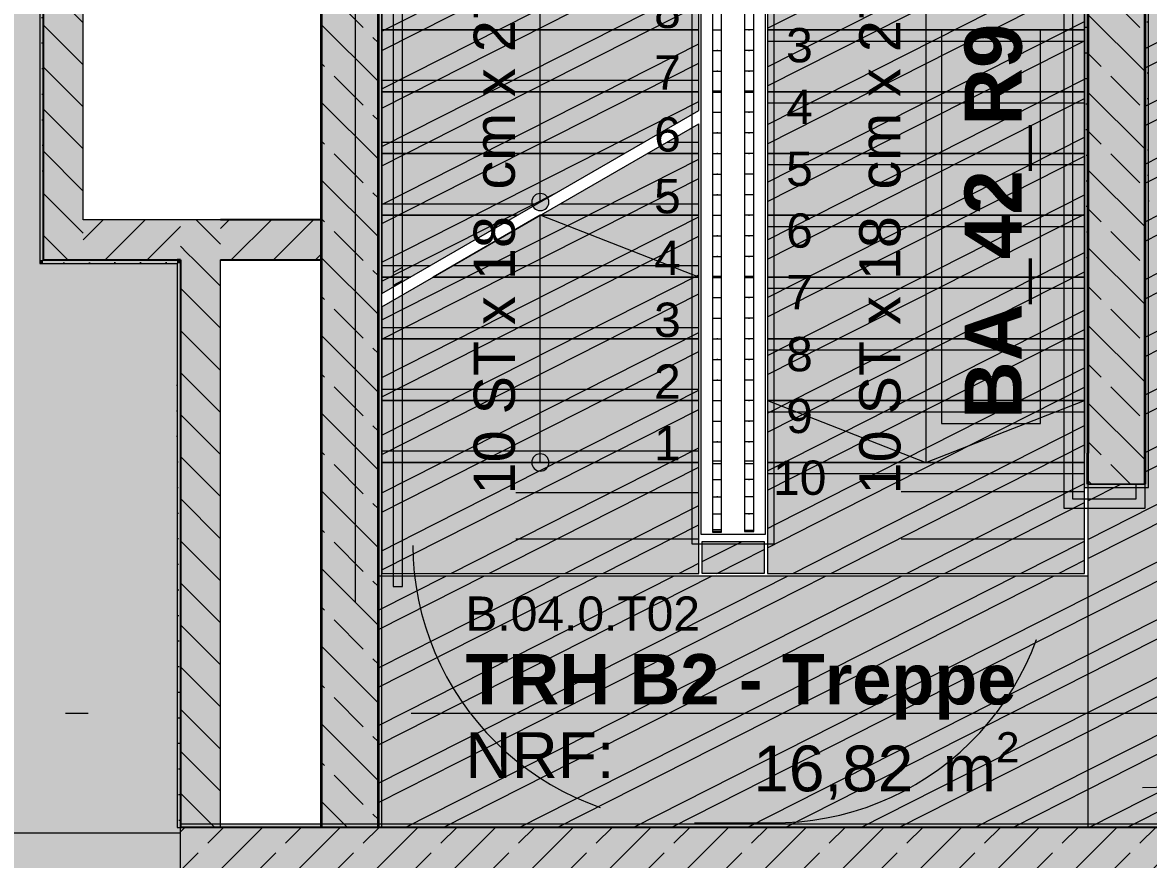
# Model space of a CAD drawing. Header units: metres. Extents: x 101 to 346, y 66 to 213.
# Drawn here: x 147.5 to 152.42, y 84.987 to 88.644 of the extents above; entities that cross this region are included whole.
import ezdxf

# ---------------------------------------------------------------- set-up
doc = ezdxf.new("R2010")
doc.units = ezdxf.units.M
doc.header["$MEASUREMENT"] = 0
for name, pattern in [('Strichlinie', [0.004, 0.003, -0.001]), ('Strichlinie-über-Schnitt', [0.0023, 0.0008, -0.0015]), ('Strichlinie_ eng', [0.0023, 0.0015, -0.0008]), ('Strichpunktlinie', [0.006703, 0.003528, -0.001764, 0, -0.001411]), ('Wipeout_Contour', [1, 0, -1])]:
    doc.linetypes.add(name, pattern=pattern)
for name, color, linetype in [('00  Raster', 7, 'Continuous'), ('10  Fassade', 7, 'Continuous'), ('10  Fassade_Deckschraffur', 7, 'Continuous'), ('10  Treppen + Rampen', 7, 'Continuous'), ('10  Treppen + Rampen_Deckschraffur', 7, 'Continuous'), ('10  Wand Massiv', 7, 'Continuous'), ('10  Wand Massiv_Deckschraffur', 7, 'Continuous'), ('10  Wand Massiv_Fenster', 7, 'Continuous'), ('10  Wand Massiv_Schnittschraffur', 7, 'Continuous'), ('20  Absturzsicherung', 7, 'Continuous'), ('20  Boden Aufbauten', 7, 'Continuous'), ('20  Boden Aufbauten_Deckschraffur', 7, 'Continuous'), ('40  Text Bodenübersichten', 7, 'Continuous'), ('50  NUF - Raumstempel', 7, 'Continuous'), ('Neubau_10  Treppen + Rampen', 7, 'Continuous'), ('Neubau_20  Boden Aufbauten', 7, 'Continuous'), ('Neubau_20  Boden Aufbauten_Deckschraffur', 7, 'Continuous'), ('Neubau_40  Text Bodenübersichten', 7, 'Continuous')]:
    doc.layers.add(name, color=color, linetype=linetype)
doc.styles.add('ERSTELLTER_STIL_1', font='')
doc.styles.add('ERSTELLTER_STIL_2', font='arial.ttf')
doc.styles.get('ERSTELLTER_STIL_1').set_extended_font_data('Arial')
pattern_1 = [(26.86749, (13.479, 22.35165), (-0.10168394, 0.20071217), []), (26.86749, (13.4451, 22.41855), (-0.10168394, 0.20071217), [])]
pattern_2 = [(26.86749, (13.479, 22.351647), (-0.022596431, 0.044602705), [0, -0.05])]
pattern_3 = [(315, (13.479, 22.35165), (0.09192388, 0.09192388), [])]
pattern_4 = [(315, (13.479, 22.35165), (0.09192388, 0.09192388), [])]

msp = doc.modelspace()

# ---------------------------------------------------------------- hatches: boundary and pattern name
at = {"layer": '10  Treppen + Rampen', "linetype": 'Continuous', "lineweight": 0, "true_color": 0xffffff}
for points in [[(149.8004, 87.8596, 1), (149.7254, 87.8596, 1)], [(149.8004, 86.7219, 1), (149.7254, 86.7219, 1)]]:
    msp.add_hatch(color=7, dxfattribs=at).paths.add_polyline_path(points)
at = {"layer": '10  Treppen + Rampen_Deckschraffur', "linetype": 'Continuous', "lineweight": 18, "true_color": 0xffaaaa}
for points in [[(150.4554, 89.4219), (149.0704, 89.4219), (149.0704, 87.4598), (150.4554, 88.2594)], [(150.7554, 89.4219), (150.7554, 86.4519), (152.1404, 86.4519), (152.1404, 89.4219)], [(149.0704, 86.4519), (150.4554, 86.4519), (150.4554, 88.2017), (149.0704, 87.4021)], [(149.0704, 86.4519), (149.0704, 86.2369), (150.4554, 86.2369), (150.4554, 86.4519)], [(150.7554, 86.4519), (150.7554, 86.2369), (152.1404, 86.2369), (152.1404, 86.4519)]]:
    msp.add_hatch(color=21, dxfattribs=at).paths.add_polyline_path(points)
at = {"layer": '10  Treppen + Rampen_Deckschraffur', "linetype": 'Continuous', "lineweight": 18}
h = msp.add_hatch(dxfattribs=at)
h.set_pattern_fill('Stahl_0008', color=8, style=0, pattern_type=2)
h.set_pattern_definition(pattern_1)
h.paths.add_polyline_path([(150.4554, 89.4219), (149.0704, 89.4219), (149.0704, 87.4598), (150.4554, 88.2594)])
h = msp.add_hatch(dxfattribs=at)
h.set_pattern_fill('Stahl_0008', color=8, style=0, pattern_type=2)
h.set_pattern_definition(pattern_1)
h.paths.add_polyline_path([(150.7554, 89.4219), (150.7554, 86.4519), (152.1404, 86.4519), (152.1404, 89.4219)])
h = msp.add_hatch(dxfattribs=at)
h.set_pattern_fill('Stahl_0008', color=8, style=0, pattern_type=2)
h.set_pattern_definition(pattern_1)
h.paths.add_polyline_path([(149.0704, 86.4519), (150.4554, 86.4519), (150.4554, 88.2017), (149.0704, 87.4021)])
h = msp.add_hatch(dxfattribs=at)
h.set_pattern_fill('Stahl_0008', color=8, style=0, pattern_type=2)
h.set_pattern_definition(pattern_1)
h.paths.add_polyline_path([(149.0704, 86.4519), (149.0704, 86.2369), (150.4554, 86.2369), (150.4554, 86.4519)])
h = msp.add_hatch(dxfattribs=at)
h.set_pattern_fill('Stahl_0008', color=8, style=0, pattern_type=2)
h.set_pattern_definition(pattern_1)
h.paths.add_polyline_path([(150.7554, 86.4519), (150.7554, 86.2369), (152.1404, 86.2369), (152.1404, 86.4519)])
at = {"layer": '10  Wand Massiv_Schnittschraffur', "linetype": 'Continuous', "lineweight": 0, "true_color": 0xffffff}
for points in [[(147.5754, 90.8769), (147.5754, 87.6069), (147.5904, 87.6069), (147.5904, 90.8769)], [(147.7654, 87.7819), (147.7654, 90.7019), (147.5904, 90.7019), (147.5904, 87.7819)], [(148.8054, 90.6269), (148.8054, 85.1269), (149.0554, 85.1269), (149.0554, 90.6269)], [(149.0554, 90.6119), (149.0554, 85.1269), (149.0704, 85.1269), (149.0704, 90.6119)], [(152.1404, 90.6119), (152.1404, 86.7619), (152.1554, 86.7619), (152.1554, 90.6119)], [(152.4054, 90.6119), (152.1554, 90.6119), (152.1554, 86.6268), (152.4054, 86.6268)], [(152.4204, 90.6119), (152.4054, 90.6119), (152.4054, 86.7619), (152.4204, 86.7619)], [(147.5904, 87.6069), (147.7654, 87.6069), (147.7654, 87.7819)], [(147.5904, 87.7819), (147.5904, 87.6069), (147.7654, 87.7819)], [(147.7654, 87.7819), (147.7654, 87.6069), (148.1904, 87.6069), (148.1904, 87.7819)], [(148.1904, 87.7819), (148.1904, 87.6069), (148.3654, 87.7819)], [(148.1904, 87.6069), (148.3654, 87.6069), (148.3654, 87.7819)], [(148.8054, 87.7819), (148.3654, 87.7819), (148.3654, 87.6069), (148.8054, 87.6069)], [(147.5904, 87.6069), (147.5754, 87.5919), (147.5904, 87.5919)], [(147.5904, 87.6069), (147.5754, 87.6069), (147.5754, 87.5919)], [(148.1754, 87.6069), (147.5904, 87.6069), (147.5904, 87.5919), (148.1754, 87.5919)], [(148.1754, 87.6069), (148.1754, 87.5919), (148.1904, 87.6069)], [(148.1754, 87.5919), (148.1904, 87.5919), (148.1904, 87.6069)], [(148.1754, 87.5919), (148.1754, 85.1269), (148.1904, 85.1269), (148.1904, 87.5919)], [(148.1904, 87.6069), (148.1904, 85.1269), (148.3654, 85.1269), (148.3654, 87.6069)], [(152.1554, 86.7619), (152.1404, 86.7619), (152.1404, 86.6268), (152.1554, 86.6268)], [(152.4204, 86.7619), (152.4054, 86.7619), (152.4054, 86.6268), (152.4204, 86.6268)], [(152.4204, 86.6268), (152.1404, 86.6268), (152.1404, 86.6119), (152.4204, 86.6119)], [(153.5011, 85.1419), (148.1904, 85.1419), (148.1904, 85.1269), (153.5011, 85.1269)]]:
    msp.add_hatch(color=7, dxfattribs=at).paths.add_polyline_path(points)
at = {"layer": '10  Wand Massiv_Schnittschraffur', "linetype": 'Continuous', "lineweight": 13, "true_color": 0x000100}
h = msp.add_hatch(dxfattribs=at)
h.set_pattern_fill('Gips_0008', color=98, style=0, pattern_type=2)
h.set_pattern_definition(pattern_2)
h.paths.add_polyline_path([(147.5754, 90.8769), (147.5754, 87.6069), (147.5904, 87.6069), (147.5904, 90.8769)])
h = msp.add_hatch(dxfattribs=at)
h.set_pattern_fill('MW_Kalksandstein_0008', color=98, style=0, pattern_type=2)
h.set_pattern_definition(pattern_4)
h.paths.add_polyline_path([(147.7654, 87.7819), (147.7654, 90.7019), (147.5904, 90.7019), (147.5904, 87.7819)])
h = msp.add_hatch(dxfattribs=at)
h.set_pattern_fill('Beton__Stahlbeton_0008', color=98, style=0, pattern_type=2)
h.set_pattern_definition([(135, (13.479, 22.35165), (0.16970563, 0.16970563), []), (135, (13.39415, 22.2668), (0.16970563, 0.16970563), [0.18, -0.06])])
h.paths.add_polyline_path([(148.8054, 90.6269), (148.8054, 85.1269), (149.0554, 85.1269), (149.0554, 90.6269)])
h = msp.add_hatch(dxfattribs=at)
h.set_pattern_fill('Gips_0008', color=98, style=0, pattern_type=2)
h.set_pattern_definition(pattern_2)
h.paths.add_polyline_path([(149.0554, 90.6119), (149.0554, 85.1269), (149.0704, 85.1269), (149.0704, 90.6119)])
h = msp.add_hatch(dxfattribs=at)
h.set_pattern_fill('Gips_0008', color=98, style=0, pattern_type=2)
h.set_pattern_definition(pattern_2)
h.paths.add_polyline_path([(152.1404, 90.6119), (152.1404, 86.7619), (152.1554, 86.7619), (152.1554, 90.6119)])
h = msp.add_hatch(dxfattribs=at)
h.set_pattern_fill('Beton__Stahlbeton_0008', color=98, style=0, pattern_type=2)
h.set_pattern_definition([(135, (13.479, 22.35165), (0.16970563, 0.16970563), []), (135, (13.39415, 22.2668), (0.16970563, 0.16970563), [0.18, -0.06])])
h.paths.add_polyline_path([(152.4054, 90.6119), (152.1554, 90.6119), (152.1554, 86.6268), (152.4054, 86.6268)])
h = msp.add_hatch(dxfattribs=at)
h.set_pattern_fill('Gips_0008', color=98, style=0, pattern_type=2)
h.set_pattern_definition(pattern_2)
h.paths.add_polyline_path([(152.4204, 90.6119), (152.4054, 90.6119), (152.4054, 86.7619), (152.4204, 86.7619)])
h = msp.add_hatch(dxfattribs=at)
h.set_pattern_fill('MW_Kalksandstein_0008', color=98, style=0, pattern_type=2)
h.set_pattern_definition(pattern_4)
h.paths.add_polyline_path([(147.5904, 87.6069), (147.7654, 87.6069), (147.7654, 87.7819)])
h = msp.add_hatch(dxfattribs=at)
h.set_pattern_fill('MW_Kalksandstein_0008', color=98, style=0, pattern_type=2)
h.set_pattern_definition(pattern_4)
h.paths.add_polyline_path([(147.5904, 87.7819), (147.5904, 87.6069), (147.7654, 87.7819)])
h = msp.add_hatch(dxfattribs=at)
h.set_pattern_fill('MW_Kalksandstein_0008', color=98, style=0, pattern_type=2)
h.set_pattern_definition([(45, (13.479, 22.35165), (-0.09192388, 0.09192388), [])])
h.paths.add_polyline_path([(147.7654, 87.7819), (147.7654, 87.6069), (148.1904, 87.6069), (148.1904, 87.7819)])
h = msp.add_hatch(dxfattribs=at)
h.set_pattern_fill('MW_Kalksandstein_0008', color=98, style=0, pattern_type=2)
h.set_pattern_definition(pattern_3)
h.paths.add_polyline_path([(148.1904, 87.7819), (148.1904, 87.6069), (148.3654, 87.7819)])
h = msp.add_hatch(dxfattribs=at)
h.set_pattern_fill('MW_Kalksandstein_0008', color=98, style=0, pattern_type=2)
h.set_pattern_definition(pattern_3)
h.paths.add_polyline_path([(148.1904, 87.6069), (148.3654, 87.6069), (148.3654, 87.7819)])
h = msp.add_hatch(dxfattribs=at)
h.set_pattern_fill('MW_Kalksandstein_0008', color=98, style=0, pattern_type=2)
h.set_pattern_definition([(45, (13.479, 22.35165), (-0.09192388, 0.09192388), [])])
h.paths.add_polyline_path([(148.8054, 87.7819), (148.3654, 87.7819), (148.3654, 87.6069), (148.8054, 87.6069)])
h = msp.add_hatch(dxfattribs=at)
h.set_pattern_fill('Gips_0008', color=98, style=0, pattern_type=2)
h.set_pattern_definition(pattern_2)
h.paths.add_polyline_path([(147.5904, 87.6069), (147.5754, 87.5919), (147.5904, 87.5919)])
h = msp.add_hatch(dxfattribs=at)
h.set_pattern_fill('Gips_0008', color=98, style=0, pattern_type=2)
h.set_pattern_definition(pattern_2)
h.paths.add_polyline_path([(147.5904, 87.6069), (147.5754, 87.6069), (147.5754, 87.5919)])
h = msp.add_hatch(dxfattribs=at)
h.set_pattern_fill('Gips_0008', color=98, style=0, pattern_type=2)
h.set_pattern_definition(pattern_2)
h.paths.add_polyline_path([(148.1754, 87.6069), (147.5904, 87.6069), (147.5904, 87.5919), (148.1754, 87.5919)])
h = msp.add_hatch(dxfattribs=at)
h.set_pattern_fill('Gips_0008', color=98, style=0, pattern_type=2)
h.set_pattern_definition(pattern_2)
h.paths.add_polyline_path([(148.1754, 87.6069), (148.1754, 87.5919), (148.1904, 87.6069)])
h = msp.add_hatch(dxfattribs=at)
h.set_pattern_fill('Gips_0008', color=98, style=0, pattern_type=2)
h.set_pattern_definition(pattern_2)
h.paths.add_polyline_path([(148.1754, 87.5919), (148.1904, 87.5919), (148.1904, 87.6069)])
h = msp.add_hatch(dxfattribs=at)
h.set_pattern_fill('Gips_0008', color=98, style=0, pattern_type=2)
h.set_pattern_definition(pattern_2)
h.paths.add_polyline_path([(148.1754, 87.5919), (148.1754, 85.1269), (148.1904, 85.1269), (148.1904, 87.5919)])
h = msp.add_hatch(dxfattribs=at)
h.set_pattern_fill('MW_Kalksandstein_0008', color=98, style=0, pattern_type=2)
h.set_pattern_definition(pattern_3)
h.paths.add_polyline_path([(148.1904, 87.6069), (148.1904, 85.1269), (148.3654, 85.1269), (148.3654, 87.6069)])
h = msp.add_hatch(dxfattribs=at)
h.set_pattern_fill('Gips_0008', color=98, style=0, pattern_type=2)
h.set_pattern_definition(pattern_2)
h.paths.add_polyline_path([(152.1554, 86.7619), (152.1404, 86.7619), (152.1404, 86.6268), (152.1554, 86.6268)])
h = msp.add_hatch(dxfattribs=at)
h.set_pattern_fill('Gips_0008', color=98, style=0, pattern_type=2)
h.set_pattern_definition(pattern_2)
h.paths.add_polyline_path([(152.4204, 86.7619), (152.4054, 86.7619), (152.4054, 86.6268), (152.4204, 86.6268)])
h = msp.add_hatch(dxfattribs=at)
h.set_pattern_fill('Gips_0008', color=98, style=0, pattern_type=2)
h.set_pattern_definition(pattern_2)
h.paths.add_polyline_path([(152.4204, 86.6268), (152.1404, 86.6268), (152.1404, 86.6119), (152.4204, 86.6119)])
h = msp.add_hatch(dxfattribs=at)
h.set_pattern_fill('Gips_0008', color=98, style=0, pattern_type=2)
h.set_pattern_definition(pattern_2)
h.paths.add_polyline_path([(153.5011, 85.1419), (148.1904, 85.1419), (148.1904, 85.1269), (153.5011, 85.1269)])
at = {"layer": '20  Boden Aufbauten_Deckschraffur', "linetype": 'Continuous', "lineweight": 18, "true_color": 0xfff4ea}
for points in [[(152.6404, 90.6269), (152.4054, 90.6269), (152.4054, 86.6268), (152.1554, 86.6268), (152.1554, 85.1269), (154.3554, 85.1269), (154.3554, 85.2269), (154.6054, 85.2269), (154.6054, 86.7069), (154.3554, 86.7069), (154.3554, 90.6269), (154.1204, 90.6269), (154.1204, 90.8769), (152.6404, 90.8769)], [(150.4704, 86.3769), (150.4704, 86.2369), (150.7404, 86.2369), (150.7404, 86.3769)], [(149.0554, 85.1269), (152.1554, 85.1269), (152.1554, 86.2269), (150.7454, 86.2269), (150.4654, 86.2269), (149.0554, 86.2269)]]:
    msp.add_hatch(color=7, dxfattribs=at).paths.add_polyline_path(points)
at = {"layer": '20  Boden Aufbauten_Deckschraffur', "linetype": 'Continuous', "lineweight": 18}
h = msp.add_hatch(dxfattribs=at)
h.set_pattern_fill('Stahl_0008', color=8, style=0, pattern_type=2)
h.set_pattern_definition(pattern_1)
h.paths.add_polyline_path([(152.6404, 90.6269), (152.4054, 90.6269), (152.4054, 86.6268), (152.1554, 86.6268), (152.1554, 85.1269), (154.3554, 85.1269), (154.3554, 85.2269), (154.6054, 85.2269), (154.6054, 86.7069), (154.3554, 86.7069), (154.3554, 90.6269), (154.1204, 90.6269), (154.1204, 90.8769), (152.6404, 90.8769)])
h = msp.add_hatch(dxfattribs=at)
h.set_pattern_fill('Stahl_0008', color=8, style=0, pattern_type=2)
h.set_pattern_definition(pattern_1)
h.paths.add_polyline_path([(150.4704, 86.3769), (150.4704, 86.2369), (150.7404, 86.2369), (150.7404, 86.3769)])
h = msp.add_hatch(dxfattribs=at)
h.set_pattern_fill('Stahl_0008', color=8, style=0, pattern_type=2)
h.set_pattern_definition(pattern_1)
h.paths.add_polyline_path([(149.0554, 85.1269), (152.1554, 85.1269), (152.1554, 86.2269), (150.7454, 86.2269), (150.4654, 86.2269), (149.0554, 86.2269)])
at = {"layer": 'Neubau_20  Boden Aufbauten_Deckschraffur', "linetype": 'Continuous', "lineweight": 18, "true_color": 0xada092}
msp.add_hatch(color=253, dxfattribs=at).paths.add_polyline_path([(121.9704, 90.8919), (121.9704, 90.7919), (128.1054, 90.7919), (128.1054, 90.7669), (131.3429, 90.7669), (131.3429, 90.7919), (131.4679, 90.7919), (131.4679, 85.4119), (131.4304, 85.4119), (131.4304, 85.1018), (131.4679, 85.1018), (131.5641, 85.1018), (148.1904, 85.1018), (148.1904, 87.6069), (147.5904, 87.6069), (147.5904, 90.8769), (154.2379, 90.8769), (154.2379, 90.8919)])
at = {"layer": 'Neubau_20  Boden Aufbauten_Deckschraffur', "linetype": 'Continuous', "lineweight": 18}
h = msp.add_hatch(dxfattribs=at)
h.set_pattern_fill('Mörtel_0008', color=8, style=0, pattern_type=2)
h.set_pattern_definition([(26.86749, (13.58792, 22.68427), (-0.07117876, 0.14049852), [0, -0.105, 0, -0.1575]), (91.86749, (13.92054, 22.57534), (0.15741635, 0.00513262), [0, -0.077, 0, -0.133])])
h.paths.add_polyline_path([(121.9704, 90.8919), (121.9704, 90.7919), (128.1054, 90.7919), (128.1054, 90.7669), (131.3429, 90.7669), (131.3429, 90.7919), (131.4679, 90.7919), (131.4679, 85.4119), (131.4304, 85.4119), (131.4304, 85.1018), (131.4679, 85.1018), (131.5641, 85.1018), (148.1904, 85.1018), (148.1904, 87.6069), (147.5904, 87.6069), (147.5904, 90.8769), (154.2379, 90.8769), (154.2379, 90.8919)])
at = {"layer": 'Neubau_40  Text Bodenübersichten', "linetype": 'Continuous', "lineweight": 0, "ltscale": 1000, "true_color": 0xffffff}
msp.add_hatch(color=7, dxfattribs=at).paths.add_polyline_path([(151.9489, 86.8919), (151.9489, 88.6119), (151.516, 88.6119), (151.516, 86.8919)])

# ---------------------------------------------------------------- linework, layer by layer
at = {"layer": '00  Raster', "color": 7, "linetype": 'Strichpunktlinie', "lineweight": 13, "ltscale": 1000}
for p, q in [((148.9554, 79.3072), (148.9554, 102.9769)), ((101.5775, 85.6269), (159.1776, 85.6269))]:
    msp.add_line(p, q, dxfattribs=at)
at = {"layer": '10  Treppen + Rampen', "color": 7, "linetype": 'Strichlinie', "lineweight": 13, "ltscale": 1000}
for p, q in [((149.0704, 89.4219), (149.0704, 87.4598)), ((150.4554, 88.2594), (150.4554, 89.4219)), ((150.7554, 89.4219), (150.7554, 86.4519)), ((152.1404, 86.4519), (152.1404, 89.4219)), ((152.1404, 88.5619), (150.7554, 88.5619)), ((149.0704, 88.3919), (150.4554, 88.3919)), ((152.1404, 88.2919), (150.7554, 88.2919)), ((150.4554, 86.4519), (150.4554, 88.2017)), ((149.0704, 88.1219), (150.2171, 88.1219)), ((150.3171, 88.1219), (150.4554, 88.1219)), ((152.1404, 88.0219), (150.7554, 88.0219)), ((149.0704, 87.8519), (149.7495, 87.8519)), ((149.8495, 87.8519), (150.4554, 87.8519)), ((152.1404, 87.7519), (150.7554, 87.7519)), ((149.0704, 87.5819), (149.2818, 87.5819)), ((149.3818, 87.5819), (150.4554, 87.5819)), ((152.1404, 87.4819), (150.7554, 87.4819)), ((149.0704, 87.4021), (149.0704, 86.4519)), ((149.0704, 87.3119), (150.4554, 87.3119)), ((152.1404, 87.2119), (150.7554, 87.2119)), ((149.0704, 87.0419), (150.4554, 87.0419)), ((152.1404, 86.9419), (150.7554, 86.9419)), ((149.0704, 86.7719), (150.4554, 86.7719)), ((152.1404, 86.6719), (150.7554, 86.6719))]:
    msp.add_line(p, q, dxfattribs=at)
at = {"layer": '10  Treppen + Rampen', "color": 7, "linetype": 'Continuous', "lineweight": 18, "ltscale": 1000}
for p, q in [((149.7629, 87.8596), (149.7629, 89.1519)), ((151.4479, 89.1519), (151.4479, 86.7219)), ((149.0704, 88.8819), (149.0704, 88.6119)), ((150.4554, 88.6119), (150.4554, 88.8819)), ((150.7554, 88.8819), (150.7554, 88.6119)), ((152.1404, 88.6119), (152.1404, 88.8819)), ((150.4554, 88.6119), (149.0704, 88.6119)), ((149.0704, 88.6119), (149.0704, 88.3419)), ((149.0704, 88.6119), (150.4554, 88.6119)), ((150.4554, 88.3419), (150.4554, 88.6119)), ((150.7554, 88.6119), (152.1404, 88.6119)), ((152.1404, 88.6119), (150.7554, 88.6119)), ((150.7554, 88.6119), (150.7554, 88.3419)), ((152.1404, 88.3419), (152.1404, 88.6119)), ((150.4554, 88.3419), (149.0704, 88.3419)), ((149.0704, 88.3419), (149.0704, 88.0719)), ((149.0704, 88.3419), (150.4554, 88.3419)), ((150.4554, 88.2594), (150.4554, 88.3419)), ((150.7554, 88.3419), (152.1404, 88.3419)), ((152.1404, 88.3419), (150.7554, 88.3419)), ((150.7554, 88.3419), (150.7554, 88.0719)), ((152.1404, 88.0719), (152.1404, 88.3419)), ((149.0704, 87.4598), (150.4554, 88.2594)), ((149.0704, 87.4021), (150.4554, 88.2017)), ((150.4554, 88.0719), (150.4554, 88.2017)), ((150.1305, 88.0719), (149.0704, 88.0719)), ((149.0704, 88.0719), (149.0704, 87.8019)), ((149.0704, 88.0719), (150.1305, 88.0719)), ((150.4554, 88.0719), (150.2305, 88.0719)), ((150.2305, 88.0719), (150.4554, 88.0719)), ((150.4554, 87.8019), (150.4554, 88.0719)), ((150.7554, 88.0719), (152.1404, 88.0719)), ((152.1404, 88.0719), (150.7554, 88.0719)), ((150.7554, 88.0719), (150.7554, 87.8019)), ((152.1404, 87.8019), (152.1404, 88.0719)), ((149.6629, 87.8019), (149.0704, 87.8019)), ((149.0704, 87.8019), (149.0704, 87.5319)), ((149.0704, 87.8019), (149.6629, 87.8019)), ((149.7629, 87.8019), (149.2952, 87.5319)), ((150.4554, 87.8019), (149.7629, 87.8019)), ((149.7629, 87.8019), (150.4554, 87.8019)), ((149.7629, 86.7219), (149.7629, 87.8019)), ((150.4554, 87.5319), (149.7629, 87.8019)), ((150.4554, 87.5319), (150.4554, 87.8019)), ((150.7554, 87.8019), (152.1404, 87.8019)), ((152.1404, 87.8019), (150.7554, 87.8019)), ((150.7554, 87.8019), (150.7554, 87.5319)), ((152.1404, 87.5319), (152.1404, 87.8019)), ((149.1952, 87.5319), (149.0704, 87.5319)), ((149.0704, 87.5319), (149.0704, 87.4598)), ((149.0704, 87.5319), (149.1952, 87.5319)), ((150.4554, 87.5319), (149.2952, 87.5319)), ((149.2952, 87.5319), (150.4554, 87.5319)), ((150.4554, 87.2619), (150.4554, 87.5319)), ((150.7554, 87.5319), (152.1404, 87.5319)), ((152.1404, 87.5319), (150.7554, 87.5319)), ((150.7554, 87.5319), (150.7554, 87.2619)), ((152.1404, 87.2619), (152.1404, 87.5319)), ((149.0704, 87.4021), (149.0704, 87.2619)), ((150.4554, 87.2619), (149.0704, 87.2619)), ((149.0704, 87.2619), (149.0704, 86.9919)), ((149.0704, 87.2619), (150.4554, 87.2619)), ((150.4554, 86.9919), (150.4554, 87.2619)), ((150.7554, 87.2619), (152.1404, 87.2619)), ((152.1404, 87.2619), (150.7554, 87.2619)), ((150.7554, 87.2619), (150.7554, 86.9919)), ((152.1404, 86.9919), (152.1404, 87.2619)), ((150.4554, 86.9919), (149.0704, 86.9919)), ((149.0704, 86.9919), (149.0704, 86.7219)), ((149.0704, 86.9919), (150.4554, 86.9919)), ((150.4554, 86.7219), (150.4554, 86.9919)), ((150.7554, 86.9919), (152.1404, 86.9919)), ((152.1404, 86.9919), (150.7554, 86.9919)), ((150.7554, 86.9919), (150.7554, 86.7219)), ((150.7554, 86.9919), (151.4479, 86.7219)), ((151.4479, 86.7219), (152.1404, 86.9919)), ((152.1404, 86.7219), (152.1404, 86.9919)), ((150.4554, 86.7219), (149.0704, 86.7219)), ((149.0704, 86.7219), (149.0704, 86.2369)), ((149.0704, 86.7219), (150.4554, 86.7219)), ((150.4554, 86.2369), (150.4554, 86.7219)), ((150.7554, 86.7219), (152.1404, 86.7219)), ((152.1404, 86.7219), (150.7554, 86.7219)), ((150.7554, 86.7219), (150.7554, 86.2369)), ((152.1404, 86.2369), (152.1404, 86.7219)), ((149.0704, 86.2369), (150.4554, 86.2369)), ((150.7554, 86.2369), (152.1404, 86.2369))]:
    msp.add_line(p, q, dxfattribs=at)
at = {"layer": '10  Treppen + Rampen', "color": 7, "linetype": 'Strichlinie-über-Schnitt', "lineweight": 13, "ltscale": 1000}
for p, q in [((150.4554, 86.5895), (149.0704, 86.5895)), ((152.1404, 86.5933), (150.7554, 86.5933)), ((149.0704, 86.4519), (149.0704, 86.2369)), ((150.4554, 86.2369), (150.4554, 86.4519)), ((150.7554, 86.4519), (150.7554, 86.2369)), ((152.1404, 86.2369), (152.1404, 86.4519)), ((150.4554, 86.3869), (149.0704, 86.3869)), ((152.1404, 86.3869), (150.7554, 86.3869)), ((149.0704, 86.2369), (150.4554, 86.2369)), ((150.7554, 86.2369), (152.1404, 86.2369))]:
    msp.add_line(p, q, dxfattribs=at)
at = {"layer": '10  Treppen + Rampen', "color": 7, "linetype": 'Continuous', "lineweight": 18, "ltscale": 1000, "flags": 128}
for points in [[(149.8004, 87.8596, 1), (149.7254, 87.8596, 1)], [(149.8004, 86.7219, 1), (149.7254, 86.7219, 1)]]:
    msp.add_lwpolyline(points, format="xyb", close=True, dxfattribs=at)
at = {"layer": '10  Treppen + Rampen', "color": 7, "linetype": 'Strichlinie_ eng', "lineweight": 13, "ltscale": 1000}
for centre, start, end in [((152.4054, 86.5219), 269.4535, 359.6354), ((150.4254, 86.3669), 180.3639, 270.5459), ((150.7854, 86.3669), 269.4535, 359.6354)]:
    msp.add_arc(centre, 1.22, start, end, dxfattribs=at)
at = {"layer": '10  Wand Massiv', "color": 7, "linetype": 'Continuous', "lineweight": 25, "ltscale": 1000}
for p, q in [((147.5904, 90.7019), (147.5904, 87.7819)), ((147.5904, 87.7819), (147.5904, 87.6069)), ((147.5904, 87.6069), (147.7654, 87.6069)), ((147.5904, 87.6069), (147.7654, 87.6069)), ((147.7654, 87.6069), (148.1754, 87.6069)), ((148.1904, 87.6069), (148.1754, 87.6069)), ((148.1904, 87.6069), (148.1754, 87.6069)), ((148.1904, 87.6069), (148.1904, 85.1269)), ((153.5011, 85.1269), (148.1904, 85.1269))]:
    msp.add_line(p, q, dxfattribs=at)
at = {"layer": '10  Wand Massiv', "color": 7, "linetype": 'Continuous', "lineweight": 35, "ltscale": 1000}
for p, q in [((149.0554, 85.1269), (149.0554, 90.6119)), ((152.1554, 90.6119), (152.1554, 86.7619)), ((152.4054, 86.7619), (152.4054, 90.6119))]:
    msp.add_line(p, q, dxfattribs=at)
at = {"layer": '10  Wand Massiv', "color": 7, "linetype": 'Continuous', "lineweight": 13, "ltscale": 1000, "flags": 128}
for points in [[(147.5754, 90.8919), (147.5754, 87.5919)], [(147.7654, 87.7819), (147.7654, 90.7019)], [(149.0704, 85.1269), (149.0704, 90.6119)], [(152.1404, 90.6119), (152.1404, 86.7619)], [(152.4204, 86.7619), (152.4204, 90.6119)], [(148.1904, 87.7819), (147.7654, 87.7819)], [(147.5754, 87.5919), (147.5904, 87.5919)], [(147.5904, 87.5919), (148.1754, 87.5919)], [(148.1754, 87.5919), (148.1754, 85.1269)], [(148.3654, 85.1269), (148.3654, 87.6069)], [(148.1754, 85.1269), (148.1904, 85.1269)], [(153.5011, 85.1419), (148.1904, 85.1419)], [(148.1904, 85.1269), (148.1904, 85.1419)], [(149.0704, 85.1269), (149.0554, 85.1269)]]:
    msp.add_lwpolyline(points, dxfattribs=at)
at = {"layer": '10  Wand Massiv', "color": 7, "linetype": 'Continuous', "lineweight": 35, "ltscale": 1000, "flags": 128}
msp.add_lwpolyline([(148.8054, 90.6269), (148.8054, 85.1269)], dxfattribs=at)
at = {"layer": '10  Wand Massiv', "color": 7, "linetype": 'Continuous', "lineweight": 18, "ltscale": 1000, "flags": 128}
for points in [[(148.3654, 87.7819), (148.1904, 87.7819)], [(148.8054, 87.6069), (148.8054, 87.7819)], [(148.1904, 85.1269), (148.3654, 85.1269)], [(149.0554, 85.1269), (148.8054, 85.1269)]]:
    msp.add_lwpolyline(points, dxfattribs=at)
at = {"layer": '10  Wand Massiv', "color": 7, "linetype": 'Continuous', "lineweight": 25, "ltscale": 1000, "flags": 128}
for points in [[(148.8054, 87.7819), (148.3654, 87.7819)], [(148.3654, 87.6069), (148.8054, 87.6069)]]:
    msp.add_lwpolyline(points, dxfattribs=at)
at = {"layer": '10  Wand Massiv_Fenster', "color": 7, "linetype": 'Continuous', "lineweight": 13, "ltscale": 1000}
for p, q in [((152.1404, 86.6268), (152.1404, 86.7619)), ((152.4204, 86.6268), (152.4204, 86.7619)), ((152.1404, 86.6119), (152.1404, 86.6268)), ((152.1404, 86.6119), (152.4204, 86.6119)), ((152.4204, 86.6119), (152.4204, 86.6268))]:
    msp.add_line(p, q, dxfattribs=at)
at = {"layer": '10  Wand Massiv_Fenster', "color": 7, "linetype": 'Continuous', "lineweight": 35, "ltscale": 1000}
for p, q in [((152.1554, 86.6268), (152.1554, 86.7619)), ((152.4054, 86.6268), (152.4054, 86.7619))]:
    msp.add_line(p, q, dxfattribs=at)
at = {"layer": '10  Wand Massiv_Fenster', "color": 7, "linetype": 'Continuous', "lineweight": 18, "ltscale": 1000}
msp.add_line((152.1554, 86.6268), (152.4054, 86.6268), dxfattribs=at)
at = {"layer": '20  Absturzsicherung', "color": 7, "linetype": 'Continuous', "lineweight": 18, "ltscale": 1000}
for p, q in [((152.0504, 89.4219), (152.0504, 86.7219)), ((152.0904, 86.7219), (152.0904, 89.4219)), ((150.7454, 89.2969), (150.7453, 86.7219)), ((150.7853, 86.7219), (150.7854, 89.2969)), ((149.1204, 89.1519), (149.1204, 87.4922)), ((149.1604, 87.5152), (149.1604, 89.1519)), ((150.4254, 89.1519), (150.4253, 86.4519)), ((150.4653, 86.4519), (150.4654, 89.1519)), ((150.5151, 89.1519), (150.5151, 88.3419)), ((150.5151, 89.1519), (150.5151, 88.3419)), ((150.5551, 88.3419), (150.5551, 89.1519)), ((150.5551, 88.3419), (150.5551, 89.1519)), ((150.6553, 89.1519), (150.6553, 88.3419)), ((150.6553, 89.1519), (150.6553, 88.3419)), ((150.6953, 88.3419), (150.6953, 89.1519)), ((150.6953, 88.3419), (150.6953, 89.1519)), ((150.5351, 88.6144), (150.5351, 88.6094)), ((150.6753, 88.6094), (150.6753, 88.6144)), ((150.5151, 88.6119), (150.5551, 88.6119)), ((150.6953, 88.6119), (150.6553, 88.6119)), ((150.5151, 88.5219), (150.5551, 88.5219)), ((150.5351, 88.5244), (150.5351, 88.5194)), ((150.6953, 88.5219), (150.6553, 88.5219)), ((150.6753, 88.5194), (150.6753, 88.5244)), ((150.5151, 88.4319), (150.5551, 88.4319)), ((150.5351, 88.4344), (150.5351, 88.4294)), ((150.6953, 88.4319), (150.6553, 88.4319)), ((150.6753, 88.4294), (150.6753, 88.4344)), ((150.5151, 88.3419), (150.5151, 87.5319)), ((150.5151, 88.3419), (150.5151, 87.5319)), ((150.5551, 87.5319), (150.5551, 88.3419)), ((150.5551, 87.5319), (150.5551, 88.3419)), ((150.6553, 88.3419), (150.6553, 87.5319)), ((150.6553, 88.3419), (150.6553, 87.5319)), ((150.6953, 87.5319), (150.6953, 88.3419)), ((150.6953, 87.5319), (150.6953, 88.3419)), ((150.5151, 88.2519), (150.5551, 88.2519)), ((150.5351, 88.2544), (150.5351, 88.2494)), ((150.6953, 88.2519), (150.6553, 88.2519)), ((150.6753, 88.2494), (150.6753, 88.2544)), ((150.5151, 88.1619), (150.5551, 88.1619)), ((150.5351, 88.1644), (150.5351, 88.1594)), ((150.6953, 88.1619), (150.6553, 88.1619)), ((150.6753, 88.1594), (150.6753, 88.1644)), ((150.5151, 88.0719), (150.5551, 88.0719)), ((150.5351, 88.0744), (150.5351, 88.0694)), ((150.6953, 88.0719), (150.6553, 88.0719)), ((150.6753, 88.0694), (150.6753, 88.0744)), ((150.5151, 87.9819), (150.5551, 87.9819)), ((150.5351, 87.9844), (150.5351, 87.9794)), ((150.6953, 87.9819), (150.6553, 87.9819)), ((150.6753, 87.9794), (150.6753, 87.9844)), ((150.5151, 87.8919), (150.5551, 87.8919)), ((150.5351, 87.8944), (150.5351, 87.8894)), ((150.6953, 87.8919), (150.6553, 87.8919)), ((150.6753, 87.8894), (150.6753, 87.8944)), ((150.5151, 87.8019), (150.5551, 87.8019)), ((150.5351, 87.8044), (150.5351, 87.7994)), ((150.6953, 87.8019), (150.6553, 87.8019)), ((150.6753, 87.7994), (150.6753, 87.8044)), ((150.5151, 87.7119), (150.5551, 87.7119)), ((150.5351, 87.7144), (150.5351, 87.7094)), ((150.6953, 87.7119), (150.6553, 87.7119)), ((150.6753, 87.7094), (150.6753, 87.7144)), ((150.5151, 87.6219), (150.5551, 87.6219)), ((150.5351, 87.6244), (150.5351, 87.6194)), ((150.6953, 87.6219), (150.6553, 87.6219)), ((150.6753, 87.6194), (150.6753, 87.6244)), ((150.5151, 87.5319), (150.5151, 86.7219)), ((150.5151, 87.5319), (150.5151, 86.7219)), ((150.5551, 86.7219), (150.5551, 87.5319)), ((150.5551, 86.7219), (150.5551, 87.5319)), ((150.6553, 87.5319), (150.6553, 86.7219)), ((150.6553, 87.5319), (150.6553, 86.7219)), ((150.6953, 86.7219), (150.6953, 87.5319)), ((150.6953, 86.7219), (150.6953, 87.5319)), ((149.1604, 87.5175), (149.1204, 87.4944)), ((149.1204, 87.4922), (149.1604, 87.5152)), ((149.1204, 87.4944), (149.1204, 86.4519)), ((149.1604, 86.4519), (149.1604, 87.5175)), ((150.5151, 87.4419), (150.5551, 87.4419)), ((150.5351, 87.4444), (150.5351, 87.4394)), ((150.6953, 87.4419), (150.6553, 87.4419)), ((150.6753, 87.4394), (150.6753, 87.4444)), ((150.5151, 87.3519), (150.5551, 87.3519)), ((150.5351, 87.3544), (150.5351, 87.3494)), ((150.6953, 87.3519), (150.6553, 87.3519)), ((150.6753, 87.3494), (150.6753, 87.3544)), ((150.5151, 87.2619), (150.5551, 87.2619)), ((150.5351, 87.2644), (150.5351, 87.2594)), ((150.6953, 87.2619), (150.6553, 87.2619)), ((150.6753, 87.2594), (150.6753, 87.2644)), ((150.5151, 87.1719), (150.5551, 87.1719)), ((150.5351, 87.1744), (150.5351, 87.1694)), ((150.6953, 87.1719), (150.6553, 87.1719)), ((150.6753, 87.1694), (150.6753, 87.1744)), ((150.5151, 87.0819), (150.5551, 87.0819)), ((150.5351, 87.0844), (150.5351, 87.0794)), ((150.6953, 87.0819), (150.6553, 87.0819)), ((150.6753, 87.0794), (150.6753, 87.0844)), ((150.5151, 86.9919), (150.5551, 86.9919)), ((150.5351, 86.9944), (150.5351, 86.9894)), ((150.6953, 86.9919), (150.6553, 86.9919)), ((150.6753, 86.9894), (150.6753, 86.9944)), ((150.5151, 86.9019), (150.5551, 86.9019)), ((150.5351, 86.9044), (150.5351, 86.8994)), ((150.6953, 86.9019), (150.6553, 86.9019)), ((150.6753, 86.8994), (150.6753, 86.9044)), ((150.5151, 86.8119), (150.5551, 86.8119)), ((150.5351, 86.8144), (150.5351, 86.8094)), ((150.6953, 86.8119), (150.6553, 86.8119)), ((150.6753, 86.8094), (150.6753, 86.8144)), ((150.5151, 86.7219), (150.5151, 86.4219)), ((150.5151, 86.7219), (150.5151, 86.4219)), ((150.5551, 86.4219), (150.5551, 86.7219)), ((150.5551, 86.4219), (150.5551, 86.7219)), ((150.6553, 86.7219), (150.6553, 86.4219)), ((150.6553, 86.7219), (150.6553, 86.4219)), ((150.6953, 86.4219), (150.6953, 86.7219)), ((150.6953, 86.4219), (150.6953, 86.7219)), ((150.7453, 86.7219), (150.7453, 86.4069)), ((150.7853, 86.3669), (150.7853, 86.7219)), ((152.0504, 86.7219), (152.0504, 86.5219)), ((152.0904, 86.5619), (152.0904, 86.7219)), ((150.5151, 86.6469), (150.5551, 86.6469)), ((150.5351, 86.6494), (150.5351, 86.6444)), ((150.6953, 86.6469), (150.6553, 86.6469)), ((150.6753, 86.6444), (150.6753, 86.6494)), ((152.4054, 86.6269), (152.3654, 86.6269)), ((152.3654, 86.6269), (152.3654, 86.5619)), ((152.4054, 86.5219), (152.4054, 86.6269)), ((150.5151, 86.5719), (150.5551, 86.5719)), ((150.5351, 86.5744), (150.5351, 86.5694)), ((150.6953, 86.5719), (150.6553, 86.5719)), ((150.6753, 86.5694), (150.6753, 86.5744)), ((152.3654, 86.5619), (152.0904, 86.5619)), ((150.5151, 86.4969), (150.5551, 86.4969)), ((150.5351, 86.4994), (150.5351, 86.4944)), ((150.6953, 86.4969), (150.6553, 86.4969)), ((150.6753, 86.4944), (150.6753, 86.4994)), ((152.0504, 86.5219), (152.3654, 86.5219)), ((152.3654, 86.5219), (152.4054, 86.5219)), ((149.1204, 86.4519), (149.1204, 86.1919)), ((149.1604, 86.1919), (149.1604, 86.4519)), ((150.4253, 86.4519), (150.4253, 86.3669)), ((150.4653, 86.4069), (150.4653, 86.4519)), ((150.7453, 86.4069), (150.4653, 86.4069)), ((150.5151, 86.4219), (150.5551, 86.4219)), ((150.5151, 86.4219), (150.5551, 86.4219)), ((150.6553, 86.4219), (150.6953, 86.4219)), ((150.6553, 86.4219), (150.6953, 86.4219)), ((150.4253, 86.3669), (150.7853, 86.3669)), ((149.1204, 86.1919), (149.1204, 86.1799)), ((149.1204, 86.1799), (149.1604, 86.1799)), ((149.1604, 86.1799), (149.1604, 86.1919))]:
    msp.add_line(p, q, dxfattribs=at)
at = {"layer": '20  Absturzsicherung', "color": 7, "linetype": 'Strichlinie-über-Schnitt', "lineweight": 18, "ltscale": 1000}
for p, q in [((149.1204, 89.1519), (149.1204, 87.5522)), ((149.1604, 87.5752), (149.1604, 89.1519)), ((149.1204, 87.5522), (149.1604, 87.5752))]:
    msp.add_line(p, q, dxfattribs=at)
at = {"layer": '20  Absturzsicherung', "color": 7, "linetype": 'Continuous', "lineweight": 18, "ltscale": 1000, "flags": 128}
for points in [[(150.5151, 88.3394), (150.5551, 88.3394), (150.5551, 88.3444), (150.5151, 88.3444)], [(150.6953, 88.3444), (150.6553, 88.3444), (150.6553, 88.3394), (150.6953, 88.3394)], [(150.5151, 87.5294), (150.5551, 87.5294), (150.5551, 87.5344), (150.5151, 87.5344)], [(150.6953, 87.5344), (150.6553, 87.5344), (150.6553, 87.5294), (150.6953, 87.5294)], [(150.5151, 86.7169), (150.5551, 86.7169), (150.5551, 86.7269), (150.5151, 86.7269)], [(150.6953, 86.7269), (150.6553, 86.7269), (150.6553, 86.7169), (150.6953, 86.7169)], [(150.5151, 86.4169), (150.5551, 86.4169), (150.5551, 86.4269), (150.5151, 86.4269)], [(150.6953, 86.4244), (150.6553, 86.4244), (150.6553, 86.4194), (150.6953, 86.4194)]]:
    msp.add_lwpolyline(points, close=True, dxfattribs=at)
at = {"layer": '20  Boden Aufbauten', "color": 7, "linetype": 'Continuous', "lineweight": 13, "ltscale": 1000, "flags": 128}
for points in [[(152.6404, 90.6269), (152.4054, 90.6269), (152.4054, 86.6268), (152.1554, 86.6268), (152.1554, 85.1269), (154.3554, 85.1269), (154.3554, 85.2269), (154.6054, 85.2269), (154.6054, 86.7069), (154.3554, 86.7069), (154.3554, 90.6269), (154.1204, 90.6269), (154.1204, 90.8769), (152.6404, 90.8769)], [(150.4704, 86.3769), (150.7404, 86.3769), (150.7404, 86.2369), (150.4704, 86.2369)], [(149.0554, 85.1269), (149.0554, 86.2269), (150.4654, 86.2269), (150.7454, 86.2269), (152.1554, 86.2269), (152.1554, 85.1269)]]:
    msp.add_lwpolyline(points, close=True, dxfattribs=at)
at = {"layer": '50  NUF - Raumstempel', "color": 7, "linetype": 'Strichlinie', "lineweight": 13, "ltscale": 1000, "flags": 128}
msp.add_lwpolyline([(152.1404, 90.6119), (152.1404, 89.0919), (152.1404, 86.6519), (152.1554, 86.6519), (152.1554, 85.1419), (149.0704, 85.1419), (149.0704, 90.6119)], close=True, dxfattribs=at)
at = {"layer": 'Neubau_10  Treppen + Rampen', "color": 7, "linetype": 'Strichlinie_ eng', "lineweight": 13, "ltscale": 1000}
msp.add_line((150.437, 85.1469), (150.7737, 85.1469), dxfattribs=at)
at = {"layer": 'Neubau_20  Boden Aufbauten', "color": 7, "linetype": 'Continuous', "lineweight": 13, "ltscale": 1000, "flags": 128}
msp.add_lwpolyline([(121.9704, 90.8919), (121.9704, 90.7919), (128.1054, 90.7919), (128.1054, 90.7669), (131.3429, 90.7669), (131.3429, 90.7919), (131.4679, 90.7919), (131.4679, 85.4119), (131.4304, 85.4119), (131.4304, 85.1018), (131.4679, 85.1018), (131.5641, 85.1018), (148.1904, 85.1018), (148.1904, 87.6069), (147.5904, 87.6069), (147.5904, 90.8769), (154.2379, 90.8769), (154.2379, 90.8919)], dxfattribs=at)
at = {"layer": 'Neubau_40  Text Bodenübersichten', "color": 7, "linetype": 'Continuous', "lineweight": 13, "ltscale": 1000}
for p, q in [((151.9489, 88.6119), (151.516, 88.6119)), ((151.516, 88.6119), (151.516, 86.8919)), ((151.9489, 86.8919), (151.9489, 88.6119)), ((151.516, 86.8919), (151.9489, 86.8919))]:
    msp.add_line(p, q, dxfattribs=at)

# ---------------------------------------------------------------- texts
at = {"layer": '10  Treppen + Rampen', "color": 7, "linetype": 'Continuous', "lineweight": 13, "style": 'ERSTELLTER_STIL_1'}
for s, insert, char_height, attachment_point, rotation in [('\\A1;{\\pqc;\\pt0,0.1;\\fArial|b0|i0|c0|p38;10 ST x \\fArial|b0|i0|c0|p38;18\\fArial|b0|i0|c0|p38;\\A1{\\H.66x;\\S^  ;}\\fArial|b0|i0|c0|p38; cm\\fArial|b0|i0|c0|p38; x \\fArial|b0|i0|c0|p38;27\\fArial|b0|i0|c0|p38;\\A1{\\H.66x;\\S^  ;}\\fArial|b0|i0|c0|p38; cm\\fArial|b0|i0|c0|p38;\\fArial|b0|i0|c0|p38;\\fArial|b0|i0|c0|p38;\\A1{\\H.66x;\\S^  ;}\\fArial|b0|i0|c0|p38;}', (149.7041, 87.9369), 0.18, 8, 90), ('\\A1;{\\pqc;\\pt0,0.1;\\fArial|b0|i0|c0|p38;10 ST x \\fArial|b0|i0|c0|p38;18\\fArial|b0|i0|c0|p38;\\A1{\\H.66x;\\S^  ;}\\fArial|b0|i0|c0|p38; cm\\fArial|b0|i0|c0|p38; x \\fArial|b0|i0|c0|p38;27\\fArial|b0|i0|c0|p38;\\A1{\\H.66x;\\S^  ;}\\fArial|b0|i0|c0|p38; cm\\fArial|b0|i0|c0|p38;\\fArial|b0|i0|c0|p38;\\fArial|b0|i0|c0|p38;\\A1{\\H.66x;\\S^  ;}\\fArial|b0|i0|c0|p38;}', (151.3891, 87.9369), 0.18, 8, 90), ('\\A1;{\\pql;\\fArial|b0|i0|c0|p38;8}', (150.26, 88.6942), 0.15, 4, 360), ('\\A1;{\\pql;\\fArial|b0|i0|c0|p38;3}', (150.837, 88.5442), 0.15, 4, 0.0001), ('\\A1;{\\pql;\\fArial|b0|i0|c0|p38;7}', (150.26, 88.4255), 0.15, 4, 360), ('\\A1;{\\pql;\\fArial|b0|i0|c0|p38;4}', (150.837, 88.2755), 0.15, 4, 0.0001), ('\\A1;{\\pql;\\fArial|b0|i0|c0|p38;6}', (150.26, 88.1542), 0.15, 4, 360), ('\\A1;{\\pql;\\fArial|b0|i0|c0|p38;6}', (150.26, 88.1542), 0.15, 4, 360), ('\\A1;{\\pql;\\fArial|b0|i0|c0|p38;5}', (150.837, 88.0042), 0.15, 4, 0.0001), ('\\A1;{\\pql;\\fArial|b0|i0|c0|p38;5}', (150.26, 87.8842), 0.15, 4, 360), ('\\A1;{\\pql;\\fArial|b0|i0|c0|p38;5}', (150.26, 87.8842), 0.15, 4, 360), ('\\A1;{\\pql;\\fArial|b0|i0|c0|p38;6}', (150.837, 87.7342), 0.15, 4, 0.0001), ('\\A1;{\\pql;\\fArial|b0|i0|c0|p38;4}', (150.26, 87.6155), 0.15, 4, 360), ('\\A1;{\\pql;\\fArial|b0|i0|c0|p38;4}', (150.26, 87.6155), 0.15, 4, 360), ('\\A1;{\\pql;\\fArial|b0|i0|c0|p38;7}', (150.837, 87.4655), 0.15, 4, 0.0001), ('\\A1;{\\pql;\\fArial|b0|i0|c0|p38;3}', (150.26, 87.3442), 0.15, 4, 360), ('\\A1;{\\pql;\\fArial|b0|i0|c0|p38;8}', (150.837, 87.1942), 0.15, 4, 0.0001), ('\\A1;{\\pql;\\fArial|b0|i0|c0|p38;2}', (150.26, 87.0755), 0.15, 4, 360), ('\\A1;{\\pql;\\fArial|b0|i0|c0|p38;9}', (150.837, 86.9242), 0.15, 4, 0.0001), ('\\A1;{\\pql;\\fArial|b0|i0|c0|p38;1}', (150.26, 86.8055), 0.15, 4, 360), ('\\A1;{\\pql;\\fArial|b0|i0|c0|p38;10}', (150.78, 86.6542), 0.15, 4, 0.0001)]:
    msp.add_mtext(s, dxfattribs=dict(at, insert=insert, char_height=char_height, attachment_point=attachment_point, rotation=rotation))
at = {"layer": '40  Text Bodenübersichten', "color": 7, "linetype": 'Continuous', "lineweight": 13, "insert": (151.9111, 86.9119), "char_height": 0.25, "attachment_point": 7, "rotation": 89.9999, "style": 'ERSTELLTER_STIL_2'}
msp.add_mtext('\\A1;{\\pql;\\pt0.251208;\\fArial|b1|i0|c0|p38;BA_4\\fArial|b1|i0|c0|p38;2_R9}', dxfattribs=at)
at = {"layer": '50  NUF - Raumstempel', "color": 7, "linetype": 'Continuous', "lineweight": 13, "attachment_point": 1}
for s, insert, char_height, style in [('\\A1;{\\pql;\\pt0;\\fArial|b0|i0|c0|p38;B.04.0.T02}', (149.4357, 86.1361), 0.15, 'ERSTELLTER_STIL_1'), ('\\A1;{\\pqj;\\pt0;\\fArial|b1|i0|c0|p38;TRH B2 - Treppe}', (149.4357, 85.8844), 0.22, 'ERSTELLTER_STIL_2'), ('\\A1;{\\pqj;\\pt0;\\fArial|b0|i0|c0|p38;NRF: }', (149.4357, 85.5432), 0.2, 'ERSTELLTER_STIL_1'), ('\\A1;{\\pql;\\pt0,0.2;\\fArial|b0|i0|c0|p38;16,82\\fArial|b0|i0|c0|p38;\\A1{\\H.66x;\\S^  ;}\\fArial|b0|i0|c0|p38; m\\fArial|b0|i0|c0|p38;\\A1{\\H.66x;\\S2^  ;}}', (150.6936, 85.5432), 0.2, 'ERSTELLTER_STIL_1')]:
    msp.add_mtext(s, dxfattribs=dict(at, insert=insert, char_height=char_height, style=style))

# ---------------------------------------------------------------- next in the draw order: wipeouts: each hides what was drawn before it
at = {"color": 254, "linetype": 'Wipeout_Contour', "lineweight": 0, "ltscale": 647.942775}
msp.add_wipeout([(148.1904, 85.1018), (127.4054, 85.1018), (127.4054, 84.9063), (148.1904, 84.9063)], dxfattribs=at).dxf.layer = '10  Fassade_Deckschraffur'

# ---------------------------------------------------------------- next in the draw order: hatches: boundary and pattern name
at = {"layer": '10  Wand Massiv_Deckschraffur', "linetype": 'Continuous', "lineweight": 0, "true_color": 0xffffff}
msp.add_hatch(color=7, dxfattribs=at).paths.add_polyline_path([(127.4054, 84.7269), (148.1904, 84.7269), (148.1904, 84.9269), (148.1904, 85.1019), (127.4054, 85.1019), (127.4054, 84.9269)])
at = {"layer": '10  Wand Massiv_Schnittschraffur', "linetype": 'Continuous', "lineweight": 0, "true_color": 0xffffff}
msp.add_hatch(color=7, dxfattribs=at).paths.add_polyline_path([(148.1904, 84.9269), (153.5011, 84.9269), (153.5011, 85.1269), (148.1904, 85.1269)])
at = {"layer": '10  Wand Massiv_Schnittschraffur', "linetype": 'Continuous', "lineweight": 13, "true_color": 0x000100}
h = msp.add_hatch(dxfattribs=at)
h.set_pattern_fill('Beton__Stahlbeton_0008', color=98, style=0, pattern_type=2)
h.set_pattern_definition([(45, (13.479, 22.35165), (-0.16970563, 0.16970563), []), (45, (13.39415, 22.4365), (-0.16970563, 0.16970563), [0.18, -0.06])])
h.paths.add_polyline_path([(148.1904, 84.9269), (153.5011, 84.9269), (153.5011, 85.1269), (148.1904, 85.1269)])

# ---------------------------------------------------------------- next in the draw order: linework, layer by layer
at = {"layer": '10  Fassade', "color": 7, "linetype": 'Continuous', "lineweight": 13, "ltscale": 1000, "flags": 128}
for points in [[(148.1904, 85.1018), (127.4054, 85.1018)], [(148.1904, 84.9063), (148.1904, 85.1018)]]:
    msp.add_lwpolyline(points, dxfattribs=at)
at = {"layer": '10  Wand Massiv', "color": 7, "linetype": 'Continuous', "lineweight": 13, "ltscale": 1000}
for p, q in [((148.1904, 85.0869), (148.1904, 85.1019)), ((148.1904, 84.9269), (148.1904, 85.0869))]:
    msp.add_line(p, q, dxfattribs=at)
at = {"layer": '10  Wand Massiv_Fenster', "color": 7, "linetype": 'Continuous', "lineweight": 18, "ltscale": 1000}
msp.add_line((148.1904, 85.1019), (127.4054, 85.1019), dxfattribs=at)
at = {"layer": '10  Wand Massiv_Fenster', "color": 7, "linetype": 'Continuous', "lineweight": 13, "ltscale": 1000}
for p, q in [((148.1904, 85.0869), (148.1904, 85.1019)), ((148.1904, 84.9269), (148.1904, 85.0869))]:
    msp.add_line(p, q, dxfattribs=at)

doc.saveas('drawing.dxf')
